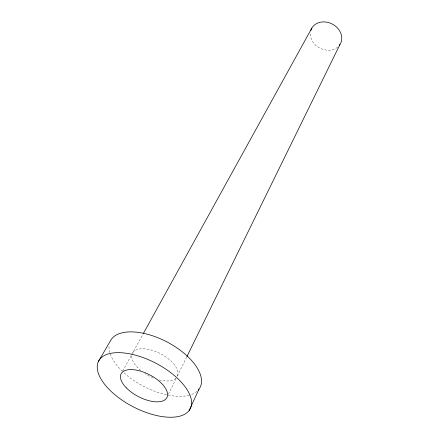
<?xml version="1.0" encoding="UTF-8"?>
<svg xmlns="http://www.w3.org/2000/svg" width="439" height="439" viewBox="0 0 439 439"><rect width="100%" height="100%" fill="white"/><g stroke="black" fill="none" stroke-linecap="round" stroke-linejoin="round"><path stroke-width="0.33" stroke-dasharray="2.19 1.65" d="M168.406 394.304L176.083 378.643M177.279 376.207L186.635 357.132M122.662 371.026L131.426 355.146M131.749 354.558L142.988 334.183M175.929 378.264A25.237 12.528 27.5 0 1 159.412 379.96M152.937 377.798A25.237 12.528 27.5 0 1 144.974 373.6M140.771 370.538A25.237 12.528 27.5 0 1 132.15 353.971M132.721 352.791A25.237 12.528 27.5 0 1 160.877 353.889A25.237 12.528 27.5 0 1 177.356 376.322M337.586 47.154A16.292 13.549 27.5 0 1 319.817 48.103A16.292 13.549 27.5 0 1 310.318 33.035M196.881 391.396A50.518 25.089 27.5 0 1 189.977 394.99M189.313 395.182A50.518 25.089 27.5 0 1 122.882 371.789M122.426 371.356A50.518 25.089 27.5 0 1 110.002 353.219M109.805 352.566A50.518 25.089 27.5 0 1 109.059 345.488"/><path stroke-width="0.66" d="M189.143 410.514A51.654 24.557 27.5 0 0 135.097 355.069A51.654 24.557 27.5 0 0 108.998 389.272A51.654 24.557 27.5 0 0 189.143 410.514L198.982 389.173M186.937 356.517L339.956 44.498M143.323 333.58L311.893 27.975M98.473 361.341L110.337 341.015A50.518 25.089 27.5 0 1 169.476 343.282A50.518 25.089 27.5 0 1 198.219 390.106M310.73 30.692A16.292 13.549 27.5 0 1 332.241 24.03A16.292 13.549 27.5 0 1 339.265 45.453M126.273 387.807A25.808 12.259 27.5 0 0 166.337 398.519A25.808 12.259 27.5 0 0 139.443 370.812A25.808 12.259 27.5 0 0 126.273 387.807"/></g></svg>
